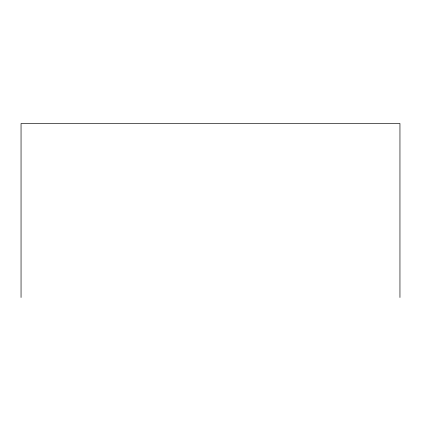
<?xml version="1.0" encoding="UTF-8"?>
<svg xmlns="http://www.w3.org/2000/svg" width="421" height="421" viewBox="0 0 421 421"><rect width="100%" height="100%" fill="white"/><g stroke="black" fill="none" stroke-linecap="round" stroke-linejoin="round"><path stroke-width="0.63" d="M399.95 297.494L399.95 123.506L21.05 123.506L21.05 297.494"/></g></svg>
